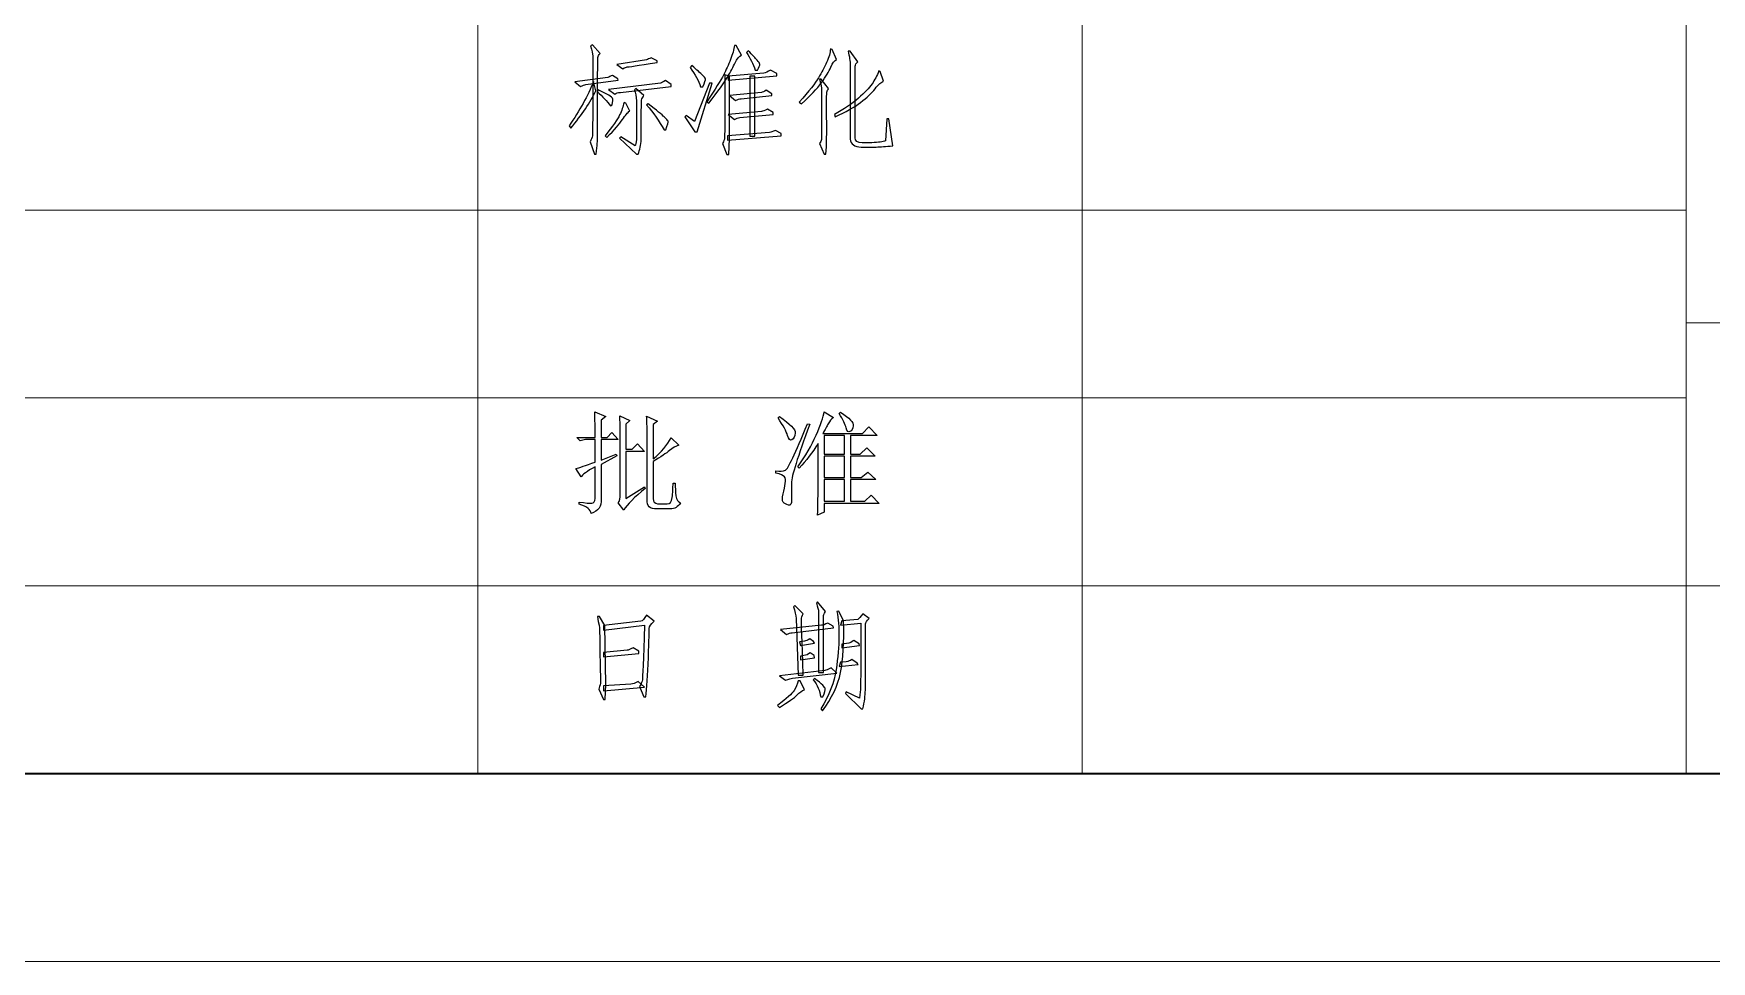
# Model space of a CAD drawing. Header units: millimetres. Extents: x 803 to 1266, y 444 to 714.
# Drawn here: x 1105.79 to 1145.94, y 444.44 to 466.63 of the extents above; entities that cross this region are included whole.
import ezdxf

# ---------------------------------------------------------------- set-up
doc = ezdxf.new("R2010")
doc.units = ezdxf.units.MM
doc.layers.add('layer 1', color=7, linetype='CONTINUOUS')

msp = doc.modelspace()

# ---------------------------------------------------------------- linework, layer by layer
at = {"layer": 'layer 1', "color": 1, "lineweight": 9}
for points in [[(1145.34, 489.371), (1145.34, 489.371), (1145.34, 448.935), (1145.34, 448.935)], [(1116.424, 466.907), (1116.424, 466.907), (1116.424, 448.935), (1116.424, 448.935)], [(1130.882, 466.907), (1130.882, 466.907), (1130.882, 448.935), (1130.882, 448.935)], [(1116.424, 466.003), (1116.424, 466.003), (1116.424, 466.003), (1116.424, 466.003)], [(1145.34, 462.414), (1145.34, 462.414), (1087.508, 462.414), (1087.508, 462.414)], [(1145.34, 462.414), (1145.34, 462.414), (1145.34, 462.414), (1145.34, 462.414)], [(1203.173, 459.718), (1203.173, 459.718), (1145.34, 459.718), (1145.34, 459.718)], [(1145.34, 457.921), (1145.34, 457.921), (1087.508, 457.921), (1087.508, 457.921)], [(1145.34, 457.921), (1145.34, 457.921), (1145.34, 457.921), (1145.34, 457.921)], [(1203.173, 453.428), (1203.173, 453.428), (1087.508, 453.428), (1087.508, 453.428)], [(1063.411, 444.443), (1063.411, 444.443), (1265.825, 444.443), (1265.825, 444.443)]]:
    msp.add_open_spline(points, degree=3, dxfattribs=at)
at = {"layer": 'layer 1', "color": 32, "lineweight": -3}
for points, knots in [([(1119.162, 464.192), (1119.169, 464.242), (1119.172, 464.561), (1119.172, 465.15), (1119.172, 465.15), (1119.172, 465.74), (1119.172, 466.058), (1119.172, 466.103), (1119.172, 466.103), (1119.172, 466.149), (1119.155, 466.228), (1119.12, 466.341), (1119.12, 466.341), (1119.12, 466.341), (1119.162, 466.361), (1119.162, 466.361), (1119.162, 466.361), (1119.162, 466.361), (1119.352, 466.161), (1119.352, 466.161), (1119.352, 466.161), (1119.316, 466.126), (1119.297, 466.093), (1119.294, 466.061), (1119.294, 466.061), (1119.29, 466.03), (1119.288, 465.707), (1119.288, 465.093), (1119.288, 465.093), (1119.288, 464.478), (1119.288, 464.155), (1119.288, 464.124), (1119.288, 464.124), (1119.288, 464.092), (1119.278, 463.968), (1119.257, 463.75), (1119.257, 463.75), (1119.257, 463.75), (1119.215, 463.75), (1119.215, 463.75), (1119.215, 463.75), (1119.215, 463.75), (1119.109, 464.045), (1119.109, 464.045), (1119.109, 464.045), (1119.137, 464.094), (1119.155, 464.143), (1119.162, 464.192)], [0, 0, 0, 0, 0.083333, 0.083333, 0.083333, 0.083333, 0.166667, 0.166667, 0.166667, 0.166667, 0.25, 0.25, 0.25, 0.25, 0.333333, 0.333333, 0.333333, 0.333333, 0.416667, 0.416667, 0.416667, 0.416667, 0.5, 0.5, 0.5, 0.5, 0.583333, 0.583333, 0.583333, 0.583333, 0.666667, 0.666667, 0.666667, 0.666667, 0.75, 0.75, 0.75, 0.75, 0.833333, 0.833333, 0.833333, 0.833333, 0.916667, 0.916667, 0.916667, 0.916667, 1, 1, 1, 1]), ([(1122.579, 465.935), (1122.533, 465.84), (1122.472, 465.726), (1122.395, 465.593), (1122.395, 465.593), (1122.317, 465.46), (1122.17, 465.252), (1121.952, 464.972), (1121.952, 464.972), (1121.952, 464.972), (1121.899, 465.003), (1121.899, 465.003), (1121.899, 465.003), (1122.103, 465.305), (1122.236, 465.517), (1122.3, 465.64), (1122.3, 465.64), (1122.363, 465.763), (1122.419, 465.888), (1122.468, 466.014), (1122.468, 466.014), (1122.517, 466.14), (1122.549, 466.253), (1122.563, 466.351), (1122.563, 466.351), (1122.563, 466.351), (1122.605, 466.351), (1122.605, 466.351), (1122.605, 466.351), (1122.605, 466.351), (1122.732, 466.119), (1122.732, 466.119), (1122.732, 466.119), (1122.675, 466.091), (1122.625, 466.03), (1122.579, 465.935)], [0, 0, 0, 0, 0.111111, 0.111111, 0.111111, 0.111111, 0.222222, 0.222222, 0.222222, 0.222222, 0.333333, 0.333333, 0.333333, 0.333333, 0.444444, 0.444444, 0.444444, 0.444444, 0.555556, 0.555556, 0.555556, 0.555556, 0.666667, 0.666667, 0.666667, 0.666667, 0.777778, 0.777778, 0.777778, 0.777778, 0.888889, 0.888889, 0.888889, 0.888889, 1, 1, 1, 1]), ([(1123.105, 465.998), (1123.144, 465.952), (1123.165, 465.919), (1123.169, 465.898), (1123.169, 465.898), (1123.172, 465.877), (1123.153, 465.832), (1123.111, 465.761), (1123.111, 465.761), (1123.111, 465.761), (1123.058, 465.761), (1123.058, 465.761), (1123.058, 465.761), (1123.009, 465.909), (1122.939, 466.049), (1122.847, 466.182), (1122.847, 466.182), (1122.847, 466.182), (1122.89, 466.225), (1122.89, 466.225), (1122.89, 466.225), (1122.995, 466.119), (1123.067, 466.044), (1123.105, 465.998)], [0, 0, 0, 0, 0.166667, 0.166667, 0.166667, 0.166667, 0.333333, 0.333333, 0.333333, 0.333333, 0.5, 0.5, 0.5, 0.5, 0.666667, 0.666667, 0.666667, 0.666667, 0.833333, 0.833333, 0.833333, 0.833333, 1, 1, 1, 1]), ([(1124.869, 465.83), (1124.827, 465.728), (1124.753, 465.605), (1124.648, 465.461), (1124.648, 465.461), (1124.543, 465.317), (1124.381, 465.147), (1124.164, 464.951), (1124.164, 464.951), (1124.164, 464.951), (1124.111, 464.993), (1124.111, 464.993), (1124.111, 464.993), (1124.35, 465.259), (1124.504, 465.454), (1124.574, 465.577), (1124.574, 465.577), (1124.645, 465.7), (1124.709, 465.823), (1124.769, 465.946), (1124.769, 465.946), (1124.829, 466.068), (1124.858, 466.175), (1124.858, 466.266), (1124.858, 466.266), (1124.858, 466.266), (1124.901, 466.256), (1124.901, 466.256), (1124.901, 466.256), (1124.901, 466.256), (1125.006, 466.014), (1125.006, 466.014), (1125.006, 466.014), (1124.957, 465.993), (1124.911, 465.931), (1124.869, 465.83)], [0, 0, 0, 0, 0.111111, 0.111111, 0.111111, 0.111111, 0.222222, 0.222222, 0.222222, 0.222222, 0.333333, 0.333333, 0.333333, 0.333333, 0.444444, 0.444444, 0.444444, 0.444444, 0.555556, 0.555556, 0.555556, 0.555556, 0.666667, 0.666667, 0.666667, 0.666667, 0.777778, 0.777778, 0.777778, 0.777778, 0.888889, 0.888889, 0.888889, 0.888889, 1, 1, 1, 1]), ([(1126.175, 464.066), (1126.175, 464.066), (1126.206, 464.592), (1126.206, 464.592), (1126.206, 464.592), (1126.206, 464.592), (1126.259, 464.592), (1126.259, 464.592), (1126.259, 464.592), (1126.259, 464.592), (1126.354, 463.95), (1126.354, 463.95), (1126.354, 463.95), (1126.186, 463.936), (1126.052, 463.926), (1125.954, 463.919), (1125.954, 463.919), (1125.954, 463.919), (1125.596, 463.919), (1125.596, 463.919), (1125.596, 463.919), (1125.434, 463.926), (1125.346, 463.989), (1125.332, 464.108), (1125.332, 464.108), (1125.332, 464.108), (1125.332, 465.877), (1125.332, 465.877), (1125.332, 465.877), (1125.332, 465.975), (1125.315, 466.088), (1125.28, 466.214), (1125.28, 466.214), (1125.28, 466.214), (1125.332, 466.214), (1125.332, 466.214), (1125.332, 466.214), (1125.332, 466.214), (1125.512, 465.961), (1125.512, 465.961), (1125.512, 465.961), (1125.476, 465.926), (1125.457, 465.891), (1125.454, 465.856), (1125.454, 465.856), (1125.45, 465.821), (1125.448, 465.249), (1125.448, 464.14), (1125.448, 464.14), (1125.448, 464.062), (1125.504, 464.024), (1125.617, 464.024), (1125.617, 464.024), (1125.617, 464.024), (1125.849, 464.024), (1125.849, 464.024), (1125.849, 464.024), (1126.01, 464.031), (1126.119, 464.045), (1126.175, 464.066)], [0, 0, 0, 0, 0.066667, 0.066667, 0.066667, 0.066667, 0.133333, 0.133333, 0.133333, 0.133333, 0.2, 0.2, 0.2, 0.2, 0.266667, 0.266667, 0.266667, 0.266667, 0.333333, 0.333333, 0.333333, 0.333333, 0.4, 0.4, 0.4, 0.4, 0.466667, 0.466667, 0.466667, 0.466667, 0.533333, 0.533333, 0.533333, 0.533333, 0.6, 0.6, 0.6, 0.6, 0.666667, 0.666667, 0.666667, 0.666667, 0.733333, 0.733333, 0.733333, 0.733333, 0.8, 0.8, 0.8, 0.8, 0.866667, 0.866667, 0.866667, 0.866667, 0.933333, 0.933333, 0.933333, 0.933333, 1, 1, 1, 1]), ([(1120.71, 465.983), (1120.71, 465.983), (1120.71, 465.94), (1120.71, 465.94), (1120.71, 465.94), (1120.247, 465.87), (1120.008, 465.835), (1119.994, 465.835), (1119.994, 465.835), (1119.98, 465.835), (1119.945, 465.821), (1119.888, 465.793), (1119.888, 465.793), (1119.888, 465.793), (1119.751, 465.898), (1119.751, 465.898), (1119.751, 465.898), (1119.751, 465.898), (1120.457, 466.004), (1120.457, 466.004), (1120.457, 466.004), (1120.485, 466.018), (1120.524, 466.035), (1120.573, 466.056), (1120.573, 466.056), (1120.573, 466.056), (1120.71, 465.983), (1120.71, 465.983)], [0, 0, 0, 0, 0.142857, 0.142857, 0.142857, 0.142857, 0.285714, 0.285714, 0.285714, 0.285714, 0.428571, 0.428571, 0.428571, 0.428571, 0.571429, 0.571429, 0.571429, 0.571429, 0.714286, 0.714286, 0.714286, 0.714286, 0.857143, 0.857143, 0.857143, 0.857143, 1, 1, 1, 1]), ([(1121.752, 465.361), (1121.71, 465.501), (1121.626, 465.656), (1121.5, 465.824), (1121.5, 465.824), (1121.5, 465.824), (1121.542, 465.867), (1121.542, 465.867), (1121.542, 465.867), (1121.668, 465.761), (1121.752, 465.687), (1121.794, 465.646), (1121.794, 465.646), (1121.837, 465.603), (1121.861, 465.572), (1121.868, 465.551), (1121.868, 465.551), (1121.875, 465.53), (1121.854, 465.466), (1121.805, 465.361), (1121.805, 465.361), (1121.805, 465.361), (1121.752, 465.361), (1121.752, 465.361)], [0, 0, 0, 0, 0.166667, 0.166667, 0.166667, 0.166667, 0.333333, 0.333333, 0.333333, 0.333333, 0.5, 0.5, 0.5, 0.5, 0.666667, 0.666667, 0.666667, 0.666667, 0.833333, 0.833333, 0.833333, 0.833333, 1, 1, 1, 1]), ([(1122.416, 465.614), (1122.416, 465.614), (1123.268, 465.687), (1123.268, 465.687), (1123.268, 465.687), (1123.303, 465.695), (1123.356, 465.719), (1123.427, 465.761), (1123.427, 465.761), (1123.427, 465.761), (1123.574, 465.677), (1123.574, 465.677), (1123.574, 465.677), (1123.574, 465.677), (1123.574, 465.624), (1123.574, 465.624), (1123.574, 465.624), (1123.574, 465.624), (1122.416, 465.519), (1122.416, 465.519), (1122.416, 465.519), (1122.416, 465.519), (1122.416, 465.614), (1122.416, 465.614)], [0, 0, 0, 0, 0.166667, 0.166667, 0.166667, 0.166667, 0.333333, 0.333333, 0.333333, 0.333333, 0.5, 0.5, 0.5, 0.5, 0.666667, 0.666667, 0.666667, 0.666667, 0.833333, 0.833333, 0.833333, 0.833333, 1, 1, 1, 1]), ([(1125.58, 464.987), (1125.429, 464.871), (1125.227, 464.757), (1124.974, 464.645), (1124.974, 464.645), (1124.974, 464.645), (1124.953, 464.698), (1124.953, 464.698), (1124.953, 464.698), (1125.185, 464.824), (1125.376, 464.954), (1125.527, 465.087), (1125.527, 465.087), (1125.678, 465.221), (1125.787, 465.335), (1125.854, 465.429), (1125.854, 465.429), (1125.921, 465.524), (1125.975, 465.628), (1126.017, 465.74), (1126.017, 465.74), (1126.017, 465.74), (1126.049, 465.73), (1126.049, 465.73), (1126.049, 465.73), (1126.049, 465.73), (1126.133, 465.498), (1126.133, 465.498), (1126.133, 465.498), (1126.076, 465.477), (1126.008, 465.416), (1125.927, 465.314), (1125.927, 465.314), (1125.847, 465.212), (1125.731, 465.103), (1125.58, 464.987)], [0, 0, 0, 0, 0.111111, 0.111111, 0.111111, 0.111111, 0.222222, 0.222222, 0.222222, 0.222222, 0.333333, 0.333333, 0.333333, 0.333333, 0.444444, 0.444444, 0.444444, 0.444444, 0.555556, 0.555556, 0.555556, 0.555556, 0.666667, 0.666667, 0.666667, 0.666667, 0.777778, 0.777778, 0.777778, 0.777778, 0.888889, 0.888889, 0.888889, 0.888889, 1, 1, 1, 1]), ([(1118.646, 464.371), (1118.646, 464.371), (1118.604, 464.424), (1118.604, 464.424), (1118.604, 464.424), (1118.856, 464.789), (1119.053, 465.143), (1119.193, 465.487), (1119.193, 465.487), (1119.193, 465.487), (1119.246, 465.266), (1119.246, 465.266), (1119.246, 465.266), (1119.113, 464.993), (1118.913, 464.694), (1118.646, 464.371)], [0, 0, 0, 0, 0.25, 0.25, 0.25, 0.25, 0.5, 0.5, 0.5, 0.5, 0.75, 0.75, 0.75, 0.75, 1, 1, 1, 1]), ([(1119.004, 465.414), (1118.976, 465.407), (1118.934, 465.393), (1118.878, 465.372), (1118.878, 465.372), (1118.878, 465.372), (1118.741, 465.477), (1118.741, 465.477), (1118.741, 465.477), (1118.741, 465.477), (1119.53, 465.582), (1119.53, 465.582), (1119.53, 465.582), (1119.559, 465.596), (1119.597, 465.614), (1119.646, 465.635), (1119.646, 465.635), (1119.646, 465.635), (1119.773, 465.551), (1119.773, 465.551), (1119.773, 465.551), (1119.773, 465.551), (1119.783, 465.519), (1119.783, 465.519), (1119.783, 465.519), (1119.783, 465.519), (1119.004, 465.414), (1119.004, 465.414)], [0, 0, 0, 0, 0.142857, 0.142857, 0.142857, 0.142857, 0.285714, 0.285714, 0.285714, 0.285714, 0.428571, 0.428571, 0.428571, 0.428571, 0.571429, 0.571429, 0.571429, 0.571429, 0.714286, 0.714286, 0.714286, 0.714286, 0.857143, 0.857143, 0.857143, 0.857143, 1, 1, 1, 1]), ([(1120.794, 465.445), (1120.822, 465.46), (1120.861, 465.48), (1120.91, 465.509), (1120.91, 465.509), (1120.91, 465.509), (1121.047, 465.414), (1121.047, 465.414), (1121.047, 465.414), (1121.047, 465.414), (1121.047, 465.372), (1121.047, 465.372), (1121.047, 465.372), (1121.047, 465.372), (1119.836, 465.224), (1119.836, 465.224), (1119.836, 465.224), (1119.773, 465.224), (1119.727, 465.21), (1119.699, 465.182), (1119.699, 465.182), (1119.699, 465.182), (1119.552, 465.298), (1119.552, 465.298), (1119.552, 465.298), (1119.552, 465.298), (1120.794, 465.445), (1120.794, 465.445)], [0, 0, 0, 0, 0.142857, 0.142857, 0.142857, 0.142857, 0.285714, 0.285714, 0.285714, 0.285714, 0.428571, 0.428571, 0.428571, 0.428571, 0.571429, 0.571429, 0.571429, 0.571429, 0.714286, 0.714286, 0.714286, 0.714286, 0.857143, 0.857143, 0.857143, 0.857143, 1, 1, 1, 1]), ([(1121.605, 464.529), (1121.605, 464.529), (1121.963, 465.445), (1121.963, 465.445), (1121.963, 465.445), (1121.963, 465.445), (1122.026, 465.445), (1122.026, 465.445), (1122.026, 465.445), (1122.026, 465.445), (1121.668, 464.287), (1121.668, 464.287), (1121.668, 464.287), (1121.668, 464.287), (1121.616, 464.287), (1121.616, 464.287), (1121.616, 464.287), (1121.616, 464.287), (1121.373, 464.645), (1121.373, 464.645), (1121.373, 464.645), (1121.373, 464.645), (1121.405, 464.676), (1121.405, 464.676), (1121.405, 464.676), (1121.405, 464.676), (1121.605, 464.529), (1121.605, 464.529)], [0, 0, 0, 0, 0.142857, 0.142857, 0.142857, 0.142857, 0.285714, 0.285714, 0.285714, 0.285714, 0.428571, 0.428571, 0.428571, 0.428571, 0.571429, 0.571429, 0.571429, 0.571429, 0.714286, 0.714286, 0.714286, 0.714286, 0.857143, 0.857143, 0.857143, 0.857143, 1, 1, 1, 1]), ([(1122.331, 465.646), (1122.331, 465.646), (1122.447, 465.614), (1122.447, 465.614), (1122.447, 465.614), (1122.447, 465.614), (1122.447, 464.118), (1122.447, 464.118), (1122.447, 464.118), (1122.447, 464.118), (1122.426, 463.739), (1122.426, 463.739), (1122.426, 463.739), (1122.426, 463.739), (1122.384, 463.739), (1122.384, 463.739), (1122.384, 463.739), (1122.384, 463.739), (1122.279, 464.003), (1122.279, 464.003), (1122.279, 464.003), (1122.307, 464.059), (1122.323, 464.101), (1122.326, 464.129), (1122.326, 464.129), (1122.329, 464.157), (1122.331, 464.663), (1122.331, 465.646)], [0, 0, 0, 0, 0.142857, 0.142857, 0.142857, 0.142857, 0.285714, 0.285714, 0.285714, 0.285714, 0.428571, 0.428571, 0.428571, 0.428571, 0.571429, 0.571429, 0.571429, 0.571429, 0.714286, 0.714286, 0.714286, 0.714286, 0.857143, 0.857143, 0.857143, 0.857143, 1, 1, 1, 1]), ([(1122.931, 464.182), (1122.931, 464.182), (1122.931, 465.614), (1122.931, 465.614), (1122.931, 465.614), (1122.931, 465.614), (1123.047, 465.614), (1123.047, 465.614), (1123.047, 465.614), (1123.047, 465.614), (1123.047, 464.182), (1123.047, 464.182), (1123.047, 464.182), (1123.047, 464.182), (1122.931, 464.182), (1122.931, 464.182)], [0, 0, 0, 0, 0.25, 0.25, 0.25, 0.25, 0.5, 0.5, 0.5, 0.5, 0.75, 0.75, 0.75, 0.75, 1, 1, 1, 1]), ([(1124.774, 465.235), (1124.767, 465.207), (1124.765, 465.007), (1124.769, 464.635), (1124.769, 464.635), (1124.773, 464.263), (1124.767, 463.968), (1124.753, 463.75), (1124.753, 463.75), (1124.753, 463.75), (1124.711, 463.75), (1124.711, 463.75), (1124.711, 463.75), (1124.711, 463.75), (1124.595, 464.003), (1124.595, 464.003), (1124.595, 464.003), (1124.623, 464.038), (1124.639, 464.07), (1124.643, 464.097), (1124.643, 464.097), (1124.646, 464.126), (1124.648, 464.32), (1124.648, 464.682), (1124.648, 464.682), (1124.648, 465.044), (1124.648, 465.245), (1124.648, 465.288), (1124.648, 465.288), (1124.648, 465.33), (1124.631, 465.414), (1124.595, 465.54), (1124.595, 465.54), (1124.595, 465.54), (1124.637, 465.54), (1124.637, 465.54), (1124.637, 465.54), (1124.637, 465.54), (1124.817, 465.319), (1124.817, 465.319), (1124.817, 465.319), (1124.796, 465.291), (1124.782, 465.263), (1124.774, 465.235)], [0, 0, 0, 0, 0.090909, 0.090909, 0.090909, 0.090909, 0.181818, 0.181818, 0.181818, 0.181818, 0.272727, 0.272727, 0.272727, 0.272727, 0.363636, 0.363636, 0.363636, 0.363636, 0.454545, 0.454545, 0.454545, 0.454545, 0.545455, 0.545455, 0.545455, 0.545455, 0.636364, 0.636364, 0.636364, 0.636364, 0.727273, 0.727273, 0.727273, 0.727273, 0.818182, 0.818182, 0.818182, 0.818182, 0.909091, 0.909091, 0.909091, 0.909091, 1, 1, 1, 1]), ([(1119.636, 464.929), (1119.636, 464.929), (1119.594, 464.908), (1119.594, 464.908), (1119.594, 464.908), (1119.516, 465.013), (1119.411, 465.126), (1119.278, 465.245), (1119.278, 465.245), (1119.278, 465.245), (1119.299, 465.288), (1119.299, 465.288), (1119.299, 465.288), (1119.523, 465.182), (1119.639, 465.115), (1119.646, 465.087), (1119.646, 465.087), (1119.653, 465.059), (1119.65, 465.007), (1119.636, 464.929)], [0, 0, 0, 0, 0.2, 0.2, 0.2, 0.2, 0.4, 0.4, 0.4, 0.4, 0.6, 0.6, 0.6, 0.6, 0.8, 0.8, 0.8, 0.8, 1, 1, 1, 1]), ([(1119.509, 464.15), (1119.509, 464.15), (1119.467, 464.192), (1119.467, 464.192), (1119.467, 464.192), (1119.65, 464.417), (1119.765, 464.582), (1119.815, 464.687), (1119.815, 464.687), (1119.864, 464.792), (1119.899, 464.891), (1119.92, 464.982), (1119.92, 464.982), (1119.92, 464.982), (1119.962, 464.972), (1119.962, 464.972), (1119.962, 464.972), (1119.962, 464.972), (1120.057, 464.782), (1120.057, 464.782), (1120.057, 464.782), (1120.008, 464.747), (1119.95, 464.678), (1119.883, 464.577), (1119.883, 464.577), (1119.817, 464.475), (1119.692, 464.333), (1119.509, 464.15)], [0, 0, 0, 0, 0.142857, 0.142857, 0.142857, 0.142857, 0.285714, 0.285714, 0.285714, 0.285714, 0.428571, 0.428571, 0.428571, 0.428571, 0.571429, 0.571429, 0.571429, 0.571429, 0.714286, 0.714286, 0.714286, 0.714286, 0.857143, 0.857143, 0.857143, 0.857143, 1, 1, 1, 1]), ([(1120.173, 465.288), (1120.173, 465.288), (1120.204, 465.319), (1120.204, 465.319), (1120.204, 465.319), (1120.204, 465.319), (1120.394, 465.15), (1120.394, 465.15), (1120.394, 465.15), (1120.366, 465.115), (1120.348, 465.08), (1120.341, 465.045), (1120.341, 465.045), (1120.334, 465.01), (1120.331, 464.698), (1120.331, 464.108), (1120.331, 464.108), (1120.324, 463.968), (1120.299, 463.848), (1120.257, 463.75), (1120.257, 463.75), (1120.257, 463.75), (1120.215, 463.75), (1120.215, 463.75), (1120.215, 463.75), (1120.215, 463.75), (1119.815, 464.129), (1119.815, 464.129), (1119.815, 464.129), (1119.815, 464.129), (1119.846, 464.161), (1119.846, 464.161), (1119.846, 464.161), (1119.846, 464.161), (1120.183, 463.95), (1120.183, 463.95), (1120.183, 463.95), (1120.197, 463.978), (1120.208, 464.027), (1120.215, 464.097), (1120.215, 464.097), (1120.215, 464.097), (1120.215, 465.024), (1120.215, 465.024), (1120.215, 465.024), (1120.208, 465.129), (1120.194, 465.217), (1120.173, 465.288)], [0, 0, 0, 0, 0.083333, 0.083333, 0.083333, 0.083333, 0.166667, 0.166667, 0.166667, 0.166667, 0.25, 0.25, 0.25, 0.25, 0.333333, 0.333333, 0.333333, 0.333333, 0.416667, 0.416667, 0.416667, 0.416667, 0.5, 0.5, 0.5, 0.5, 0.583333, 0.583333, 0.583333, 0.583333, 0.666667, 0.666667, 0.666667, 0.666667, 0.75, 0.75, 0.75, 0.75, 0.833333, 0.833333, 0.833333, 0.833333, 0.916667, 0.916667, 0.916667, 0.916667, 1, 1, 1, 1]), ([(1120.884, 464.64), (1120.936, 464.587), (1120.966, 464.554), (1120.973, 464.54), (1120.973, 464.54), (1120.98, 464.526), (1120.963, 464.455), (1120.92, 464.329), (1120.92, 464.329), (1120.92, 464.329), (1120.878, 464.329), (1120.878, 464.329), (1120.878, 464.329), (1120.766, 464.54), (1120.626, 464.74), (1120.457, 464.929), (1120.457, 464.929), (1120.457, 464.929), (1120.499, 464.951), (1120.499, 464.951), (1120.499, 464.951), (1120.703, 464.796), (1120.831, 464.693), (1120.884, 464.64)], [0, 0, 0, 0, 0.166667, 0.166667, 0.166667, 0.166667, 0.333333, 0.333333, 0.333333, 0.333333, 0.5, 0.5, 0.5, 0.5, 0.666667, 0.666667, 0.666667, 0.666667, 0.833333, 0.833333, 0.833333, 0.833333, 1, 1, 1, 1]), ([(1123.321, 465.277), (1123.321, 465.277), (1123.458, 465.193), (1123.458, 465.193), (1123.458, 465.193), (1123.458, 465.193), (1123.458, 465.15), (1123.458, 465.15), (1123.458, 465.15), (1123.458, 465.15), (1122.721, 465.077), (1122.721, 465.077), (1122.721, 465.077), (1122.686, 465.07), (1122.64, 465.056), (1122.584, 465.035), (1122.584, 465.035), (1122.584, 465.035), (1122.447, 465.15), (1122.447, 465.15), (1122.447, 465.15), (1122.447, 465.15), (1123.206, 465.224), (1123.206, 465.224), (1123.206, 465.224), (1123.233, 465.231), (1123.272, 465.249), (1123.321, 465.277)], [0, 0, 0, 0, 0.142857, 0.142857, 0.142857, 0.142857, 0.285714, 0.285714, 0.285714, 0.285714, 0.428571, 0.428571, 0.428571, 0.428571, 0.571429, 0.571429, 0.571429, 0.571429, 0.714286, 0.714286, 0.714286, 0.714286, 0.857143, 0.857143, 0.857143, 0.857143, 1, 1, 1, 1]), ([(1122.563, 464.582), (1122.563, 464.582), (1122.416, 464.698), (1122.416, 464.698), (1122.416, 464.698), (1122.416, 464.698), (1123.206, 464.771), (1123.206, 464.771), (1123.206, 464.771), (1123.241, 464.778), (1123.29, 464.796), (1123.353, 464.824), (1123.353, 464.824), (1123.353, 464.824), (1123.49, 464.75), (1123.49, 464.75), (1123.49, 464.75), (1123.49, 464.75), (1123.49, 464.698), (1123.49, 464.698), (1123.49, 464.698), (1123.49, 464.698), (1122.689, 464.624), (1122.689, 464.624), (1122.689, 464.624), (1122.648, 464.617), (1122.605, 464.603), (1122.563, 464.582)], [0, 0, 0, 0, 0.142857, 0.142857, 0.142857, 0.142857, 0.285714, 0.285714, 0.285714, 0.285714, 0.428571, 0.428571, 0.428571, 0.428571, 0.571429, 0.571429, 0.571429, 0.571429, 0.714286, 0.714286, 0.714286, 0.714286, 0.857143, 0.857143, 0.857143, 0.857143, 1, 1, 1, 1]), ([(1123.542, 464.319), (1123.542, 464.319), (1123.679, 464.245), (1123.679, 464.245), (1123.679, 464.245), (1123.679, 464.245), (1123.679, 464.192), (1123.679, 464.192), (1123.679, 464.192), (1123.679, 464.192), (1122.395, 464.087), (1122.395, 464.087), (1122.395, 464.087), (1122.395, 464.087), (1122.395, 464.192), (1122.395, 464.192), (1122.395, 464.192), (1122.395, 464.192), (1123.405, 464.266), (1123.405, 464.266), (1123.405, 464.266), (1123.434, 464.273), (1123.479, 464.291), (1123.542, 464.319)], [0, 0, 0, 0, 0.166667, 0.166667, 0.166667, 0.166667, 0.333333, 0.333333, 0.333333, 0.333333, 0.5, 0.5, 0.5, 0.5, 0.666667, 0.666667, 0.666667, 0.666667, 0.833333, 0.833333, 0.833333, 0.833333, 1, 1, 1, 1]), ([(1118.766, 456.229), (1118.766, 456.229), (1118.892, 456.029), (1118.892, 456.029), (1118.892, 456.029), (1118.921, 456.085), (1119.033, 456.166), (1119.229, 456.271), (1119.229, 456.271), (1119.229, 456.271), (1119.229, 455.513), (1119.229, 455.513), (1119.229, 455.513), (1119.229, 455.443), (1119.203, 455.406), (1119.15, 455.402), (1119.15, 455.402), (1119.098, 455.399), (1118.998, 455.408), (1118.85, 455.429), (1118.85, 455.429), (1118.85, 455.429), (1118.85, 455.376), (1118.85, 455.376), (1118.85, 455.376), (1119.033, 455.32), (1119.128, 455.247), (1119.134, 455.155), (1119.134, 455.155), (1119.303, 455.211), (1119.384, 455.327), (1119.377, 455.503), (1119.377, 455.503), (1119.377, 455.503), (1119.377, 456.324), (1119.377, 456.324), (1119.377, 456.324), (1119.377, 456.324), (1119.746, 456.535), (1119.746, 456.535), (1119.746, 456.535), (1119.746, 456.535), (1119.735, 456.576), (1119.735, 456.576), (1119.735, 456.576), (1119.735, 456.576), (1119.377, 456.429), (1119.377, 456.429), (1119.377, 456.429), (1119.377, 456.429), (1119.377, 456.924), (1119.377, 456.924), (1119.377, 456.924), (1119.377, 456.924), (1119.777, 456.924), (1119.777, 456.924), (1119.777, 456.924), (1119.777, 456.924), (1119.63, 457.093), (1119.63, 457.093), (1119.63, 457.093), (1119.63, 457.093), (1119.514, 456.977), (1119.514, 456.977), (1119.514, 456.977), (1119.514, 456.977), (1119.377, 456.977), (1119.377, 456.977), (1119.377, 456.977), (1119.377, 456.977), (1119.377, 457.387), (1119.377, 457.387), (1119.377, 457.387), (1119.377, 457.387), (1119.482, 457.472), (1119.482, 457.472), (1119.482, 457.472), (1119.482, 457.472), (1119.219, 457.587), (1119.219, 457.587), (1119.219, 457.587), (1119.226, 457.412), (1119.229, 457.209), (1119.229, 456.977), (1119.229, 456.977), (1119.229, 456.977), (1118.787, 456.977), (1118.787, 456.977), (1118.787, 456.977), (1118.787, 456.977), (1118.871, 456.893), (1118.871, 456.893), (1118.871, 456.893), (1118.871, 456.893), (1118.998, 456.924), (1118.998, 456.924), (1118.998, 456.924), (1118.998, 456.924), (1119.229, 456.924), (1119.229, 456.924), (1119.229, 456.924), (1119.229, 456.924), (1119.229, 456.387), (1119.229, 456.387), (1119.229, 456.387), (1118.998, 456.303), (1118.843, 456.25), (1118.766, 456.229)], [0, 0, 0, 0, 0.037037, 0.037037, 0.037037, 0.037037, 0.074074, 0.074074, 0.074074, 0.074074, 0.111111, 0.111111, 0.111111, 0.111111, 0.148148, 0.148148, 0.148148, 0.148148, 0.185185, 0.185185, 0.185185, 0.185185, 0.222222, 0.222222, 0.222222, 0.222222, 0.259259, 0.259259, 0.259259, 0.259259, 0.296296, 0.296296, 0.296296, 0.296296, 0.333333, 0.333333, 0.333333, 0.333333, 0.37037, 0.37037, 0.37037, 0.37037, 0.407407, 0.407407, 0.407407, 0.407407, 0.444444, 0.444444, 0.444444, 0.444444, 0.481481, 0.481481, 0.481481, 0.481481, 0.518519, 0.518519, 0.518519, 0.518519, 0.555556, 0.555556, 0.555556, 0.555556, 0.592593, 0.592593, 0.592593, 0.592593, 0.62963, 0.62963, 0.62963, 0.62963, 0.666667, 0.666667, 0.666667, 0.666667, 0.703704, 0.703704, 0.703704, 0.703704, 0.740741, 0.740741, 0.740741, 0.740741, 0.777778, 0.777778, 0.777778, 0.777778, 0.814815, 0.814815, 0.814815, 0.814815, 0.851852, 0.851852, 0.851852, 0.851852, 0.888889, 0.888889, 0.888889, 0.888889, 0.925926, 0.925926, 0.925926, 0.925926, 0.962963, 0.962963, 0.962963, 0.962963, 1, 1, 1, 1]), ([(1119.777, 455.408), (1119.777, 455.408), (1119.914, 455.239), (1119.914, 455.239), (1119.914, 455.239), (1119.998, 455.373), (1120.17, 455.545), (1120.43, 455.755), (1120.43, 455.755), (1120.43, 455.755), (1120.409, 455.797), (1120.409, 455.797), (1120.409, 455.797), (1120.409, 455.797), (1119.967, 455.513), (1119.967, 455.513), (1119.967, 455.513), (1119.967, 455.513), (1119.967, 456.64), (1119.967, 456.64), (1119.967, 456.64), (1119.967, 456.64), (1120.409, 456.64), (1120.409, 456.64), (1120.409, 456.64), (1120.409, 456.64), (1120.24, 456.819), (1120.24, 456.819), (1120.24, 456.819), (1120.24, 456.819), (1120.114, 456.692), (1120.114, 456.692), (1120.114, 456.692), (1120.114, 456.692), (1119.967, 456.692), (1119.967, 456.692), (1119.967, 456.692), (1119.967, 456.692), (1119.967, 457.293), (1119.967, 457.293), (1119.967, 457.293), (1119.967, 457.293), (1120.061, 457.377), (1120.061, 457.377), (1120.061, 457.377), (1120.061, 457.377), (1119.819, 457.493), (1119.819, 457.493), (1119.819, 457.493), (1119.826, 457.359), (1119.83, 457.215), (1119.83, 457.061), (1119.83, 457.061), (1119.83, 457.061), (1119.83, 455.629), (1119.83, 455.629), (1119.83, 455.629), (1119.837, 455.524), (1119.819, 455.45), (1119.777, 455.408)], [0, 0, 0, 0, 0.066667, 0.066667, 0.066667, 0.066667, 0.133333, 0.133333, 0.133333, 0.133333, 0.2, 0.2, 0.2, 0.2, 0.266667, 0.266667, 0.266667, 0.266667, 0.333333, 0.333333, 0.333333, 0.333333, 0.4, 0.4, 0.4, 0.4, 0.466667, 0.466667, 0.466667, 0.466667, 0.533333, 0.533333, 0.533333, 0.533333, 0.6, 0.6, 0.6, 0.6, 0.666667, 0.666667, 0.666667, 0.666667, 0.733333, 0.733333, 0.733333, 0.733333, 0.8, 0.8, 0.8, 0.8, 0.866667, 0.866667, 0.866667, 0.866667, 0.933333, 0.933333, 0.933333, 0.933333, 1, 1, 1, 1]), ([(1120.472, 455.492), (1120.465, 455.331), (1120.542, 455.257), (1120.703, 455.271), (1120.703, 455.271), (1120.703, 455.271), (1121.03, 455.271), (1121.03, 455.271), (1121.03, 455.271), (1121.128, 455.264), (1121.209, 455.309), (1121.272, 455.408), (1121.272, 455.408), (1121.209, 455.429), (1121.172, 455.487), (1121.162, 455.582), (1121.162, 455.582), (1121.151, 455.676), (1121.146, 455.776), (1121.146, 455.882), (1121.146, 455.882), (1121.146, 455.882), (1121.093, 455.882), (1121.093, 455.882), (1121.093, 455.882), (1121.093, 455.762), (1121.086, 455.648), (1121.072, 455.539), (1121.072, 455.539), (1121.058, 455.431), (1121.02, 455.379), (1120.956, 455.387), (1120.956, 455.387), (1120.956, 455.387), (1120.724, 455.387), (1120.724, 455.387), (1120.724, 455.387), (1120.654, 455.394), (1120.619, 455.436), (1120.619, 455.513), (1120.619, 455.513), (1120.619, 455.513), (1120.619, 456.398), (1120.619, 456.398), (1120.619, 456.398), (1120.802, 456.51), (1120.932, 456.597), (1121.009, 456.661), (1121.009, 456.661), (1121.086, 456.724), (1121.16, 456.766), (1121.23, 456.787), (1121.23, 456.787), (1121.23, 456.787), (1121.051, 456.966), (1121.051, 456.966), (1121.051, 456.966), (1120.953, 456.791), (1120.809, 456.622), (1120.619, 456.461), (1120.619, 456.461), (1120.619, 456.461), (1120.619, 457.282), (1120.619, 457.282), (1120.619, 457.282), (1120.619, 457.282), (1120.724, 457.366), (1120.724, 457.366), (1120.724, 457.366), (1120.724, 457.366), (1120.461, 457.482), (1120.461, 457.482), (1120.461, 457.482), (1120.468, 457.356), (1120.472, 457.23), (1120.472, 457.103), (1120.472, 457.103), (1120.472, 457.103), (1120.472, 455.492), (1120.472, 455.492)], [0, 0, 0, 0, 0.05, 0.05, 0.05, 0.05, 0.1, 0.1, 0.1, 0.1, 0.15, 0.15, 0.15, 0.15, 0.2, 0.2, 0.2, 0.2, 0.25, 0.25, 0.25, 0.25, 0.3, 0.3, 0.3, 0.3, 0.35, 0.35, 0.35, 0.35, 0.4, 0.4, 0.4, 0.4, 0.45, 0.45, 0.45, 0.45, 0.5, 0.5, 0.5, 0.5, 0.55, 0.55, 0.55, 0.55, 0.6, 0.6, 0.6, 0.6, 0.65, 0.65, 0.65, 0.65, 0.7, 0.7, 0.7, 0.7, 0.75, 0.75, 0.75, 0.75, 0.8, 0.8, 0.8, 0.8, 0.85, 0.85, 0.85, 0.85, 0.9, 0.9, 0.9, 0.9, 0.95, 0.95, 0.95, 0.95, 1, 1, 1, 1]), ([(1123.637, 457.472), (1123.637, 457.472), (1123.606, 457.44), (1123.606, 457.44), (1123.606, 457.44), (1123.732, 457.257), (1123.807, 457.119), (1123.832, 457.024), (1123.832, 457.024), (1123.856, 456.93), (1123.891, 456.894), (1123.937, 456.919), (1123.937, 456.919), (1123.982, 456.943), (1124.009, 456.998), (1124.016, 457.082), (1124.016, 457.082), (1124.023, 457.166), (1123.897, 457.296), (1123.637, 457.472)], [0, 0, 0, 0, 0.2, 0.2, 0.2, 0.2, 0.4, 0.4, 0.4, 0.4, 0.6, 0.6, 0.6, 0.6, 0.8, 0.8, 0.8, 0.8, 1, 1, 1, 1]), ([(1124.553, 455.113), (1124.553, 455.113), (1124.711, 455.187), (1124.711, 455.187), (1124.711, 455.187), (1124.711, 455.187), (1124.711, 455.397), (1124.711, 455.397), (1124.711, 455.397), (1124.711, 455.397), (1126.027, 455.397), (1126.027, 455.397), (1126.027, 455.397), (1126.027, 455.397), (1125.838, 455.597), (1125.838, 455.597), (1125.838, 455.597), (1125.838, 455.597), (1125.68, 455.45), (1125.68, 455.45), (1125.68, 455.45), (1125.68, 455.45), (1125.343, 455.45), (1125.343, 455.45), (1125.343, 455.45), (1125.343, 455.45), (1125.343, 455.966), (1125.343, 455.966), (1125.343, 455.966), (1125.343, 455.966), (1125.943, 455.966), (1125.943, 455.966), (1125.943, 455.966), (1125.943, 455.966), (1125.754, 456.145), (1125.754, 456.145), (1125.754, 456.145), (1125.754, 456.145), (1125.595, 456.018), (1125.595, 456.018), (1125.595, 456.018), (1125.595, 456.018), (1125.343, 456.018), (1125.343, 456.018), (1125.343, 456.018), (1125.343, 456.018), (1125.343, 456.524), (1125.343, 456.524), (1125.343, 456.524), (1125.343, 456.524), (1125.932, 456.524), (1125.932, 456.524), (1125.932, 456.524), (1125.932, 456.524), (1125.732, 456.724), (1125.732, 456.724), (1125.732, 456.724), (1125.732, 456.724), (1125.574, 456.576), (1125.574, 456.576), (1125.574, 456.576), (1125.574, 456.576), (1125.343, 456.576), (1125.343, 456.576), (1125.343, 456.576), (1125.343, 456.576), (1125.343, 457.019), (1125.343, 457.019), (1125.343, 457.019), (1125.343, 457.019), (1125.975, 457.019), (1125.975, 457.019), (1125.975, 457.019), (1125.975, 457.019), (1125.775, 457.23), (1125.775, 457.23), (1125.775, 457.23), (1125.775, 457.23), (1125.627, 457.071), (1125.627, 457.071), (1125.627, 457.071), (1125.627, 457.071), (1124.679, 457.071), (1124.679, 457.071), (1124.679, 457.071), (1124.729, 457.163), (1124.771, 457.24), (1124.806, 457.303), (1124.806, 457.303), (1124.841, 457.366), (1124.883, 457.416), (1124.932, 457.451), (1124.932, 457.451), (1124.932, 457.451), (1124.711, 457.587), (1124.711, 457.587), (1124.711, 457.587), (1124.69, 457.461), (1124.625, 457.275), (1124.516, 457.029), (1124.516, 457.029), (1124.408, 456.783), (1124.262, 456.531), (1124.079, 456.271), (1124.079, 456.271), (1124.079, 456.271), (1124.111, 456.239), (1124.111, 456.239), (1124.111, 456.239), (1124.279, 456.422), (1124.43, 456.619), (1124.563, 456.829), (1124.563, 456.829), (1124.563, 456.829), (1124.563, 455.64), (1124.563, 455.64), (1124.563, 455.64), (1124.563, 455.569), (1124.56, 455.394), (1124.553, 455.113)], [0, 0, 0, 0, 0.033333, 0.033333, 0.033333, 0.033333, 0.066667, 0.066667, 0.066667, 0.066667, 0.1, 0.1, 0.1, 0.1, 0.133333, 0.133333, 0.133333, 0.133333, 0.166667, 0.166667, 0.166667, 0.166667, 0.2, 0.2, 0.2, 0.2, 0.233333, 0.233333, 0.233333, 0.233333, 0.266667, 0.266667, 0.266667, 0.266667, 0.3, 0.3, 0.3, 0.3, 0.333333, 0.333333, 0.333333, 0.333333, 0.366667, 0.366667, 0.366667, 0.366667, 0.4, 0.4, 0.4, 0.4, 0.433333, 0.433333, 0.433333, 0.433333, 0.466667, 0.466667, 0.466667, 0.466667, 0.5, 0.5, 0.5, 0.5, 0.533333, 0.533333, 0.533333, 0.533333, 0.566667, 0.566667, 0.566667, 0.566667, 0.6, 0.6, 0.6, 0.6, 0.633333, 0.633333, 0.633333, 0.633333, 0.666667, 0.666667, 0.666667, 0.666667, 0.7, 0.7, 0.7, 0.7, 0.733333, 0.733333, 0.733333, 0.733333, 0.766667, 0.766667, 0.766667, 0.766667, 0.8, 0.8, 0.8, 0.8, 0.833333, 0.833333, 0.833333, 0.833333, 0.866667, 0.866667, 0.866667, 0.866667, 0.9, 0.9, 0.9, 0.9, 0.933333, 0.933333, 0.933333, 0.933333, 0.966667, 0.966667, 0.966667, 0.966667, 1, 1, 1, 1]), ([(1125.069, 457.545), (1125.161, 457.398), (1125.217, 457.284), (1125.237, 457.203), (1125.237, 457.203), (1125.258, 457.122), (1125.289, 457.093), (1125.327, 457.114), (1125.327, 457.114), (1125.366, 457.135), (1125.392, 457.182), (1125.406, 457.256), (1125.406, 457.256), (1125.42, 457.329), (1125.318, 457.437), (1125.101, 457.577), (1125.101, 457.577), (1125.101, 457.577), (1125.069, 457.545), (1125.069, 457.545)], [0, 0, 0, 0, 0.2, 0.2, 0.2, 0.2, 0.4, 0.4, 0.4, 0.4, 0.6, 0.6, 0.6, 0.6, 0.8, 0.8, 0.8, 0.8, 1, 1, 1, 1]), ([(1123.553, 456.177), (1123.553, 456.177), (1123.553, 456.124), (1123.553, 456.124), (1123.553, 456.124), (1123.665, 456.096), (1123.734, 456.066), (1123.758, 456.034), (1123.758, 456.034), (1123.783, 456.003), (1123.79, 455.95), (1123.779, 455.876), (1123.779, 455.876), (1123.769, 455.803), (1123.751, 455.718), (1123.726, 455.623), (1123.726, 455.623), (1123.702, 455.529), (1123.703, 455.464), (1123.732, 455.429), (1123.732, 455.429), (1123.76, 455.394), (1123.8, 455.369), (1123.853, 455.355), (1123.853, 455.355), (1123.906, 455.341), (1123.93, 455.385), (1123.926, 455.487), (1123.926, 455.487), (1123.923, 455.588), (1123.923, 455.72), (1123.926, 455.882), (1123.926, 455.882), (1123.93, 456.043), (1124.075, 456.513), (1124.363, 457.293), (1124.363, 457.293), (1124.363, 457.293), (1124.311, 457.303), (1124.311, 457.303), (1124.311, 457.303), (1124.016, 456.587), (1123.841, 456.217), (1123.784, 456.192), (1123.784, 456.192), (1123.728, 456.168), (1123.651, 456.163), (1123.553, 456.177)], [0, 0, 0, 0, 0.083333, 0.083333, 0.083333, 0.083333, 0.166667, 0.166667, 0.166667, 0.166667, 0.25, 0.25, 0.25, 0.25, 0.333333, 0.333333, 0.333333, 0.333333, 0.416667, 0.416667, 0.416667, 0.416667, 0.5, 0.5, 0.5, 0.5, 0.583333, 0.583333, 0.583333, 0.583333, 0.666667, 0.666667, 0.666667, 0.666667, 0.75, 0.75, 0.75, 0.75, 0.833333, 0.833333, 0.833333, 0.833333, 0.916667, 0.916667, 0.916667, 0.916667, 1, 1, 1, 1]), ([(1125.196, 457.019), (1125.196, 457.019), (1125.196, 456.576), (1125.196, 456.576), (1125.196, 456.576), (1125.196, 456.576), (1124.711, 456.576), (1124.711, 456.576), (1124.711, 456.576), (1124.711, 456.576), (1124.711, 457.019), (1124.711, 457.019), (1124.711, 457.019), (1124.711, 457.019), (1125.196, 457.019), (1125.196, 457.019)], [0, 0, 0, 0, 0.25, 0.25, 0.25, 0.25, 0.5, 0.5, 0.5, 0.5, 0.75, 0.75, 0.75, 0.75, 1, 1, 1, 1]), ([(1124.711, 456.524), (1124.711, 456.524), (1125.196, 456.524), (1125.196, 456.524), (1125.196, 456.524), (1125.196, 456.524), (1125.196, 456.018), (1125.196, 456.018), (1125.196, 456.018), (1125.196, 456.018), (1124.711, 456.018), (1124.711, 456.018), (1124.711, 456.018), (1124.711, 456.018), (1124.711, 456.524), (1124.711, 456.524)], [0, 0, 0, 0, 0.25, 0.25, 0.25, 0.25, 0.5, 0.5, 0.5, 0.5, 0.75, 0.75, 0.75, 0.75, 1, 1, 1, 1]), ([(1124.711, 455.966), (1124.711, 455.966), (1125.196, 455.966), (1125.196, 455.966), (1125.196, 455.966), (1125.196, 455.966), (1125.196, 455.45), (1125.196, 455.45), (1125.196, 455.45), (1125.196, 455.45), (1124.711, 455.45), (1124.711, 455.45), (1124.711, 455.45), (1124.711, 455.45), (1124.711, 455.966), (1124.711, 455.966)], [0, 0, 0, 0, 0.25, 0.25, 0.25, 0.25, 0.5, 0.5, 0.5, 0.5, 0.75, 0.75, 0.75, 0.75, 1, 1, 1, 1]), ([(1124.206, 452.757), (1124.177, 452.708), (1124.164, 452.662), (1124.164, 452.62), (1124.164, 452.62), (1124.164, 452.578), (1124.177, 452.136), (1124.206, 451.293), (1124.206, 451.293), (1124.206, 451.293), (1124.09, 451.293), (1124.09, 451.293), (1124.09, 451.293), (1124.09, 451.293), (1124.037, 452.641), (1124.037, 452.641), (1124.037, 452.641), (1124.03, 452.725), (1124.009, 452.82), (1123.974, 452.926), (1123.974, 452.926), (1123.974, 452.926), (1124.005, 452.957), (1124.005, 452.957), (1124.005, 452.957), (1124.005, 452.957), (1124.206, 452.757), (1124.206, 452.757)], [0, 0, 0, 0, 0.142857, 0.142857, 0.142857, 0.142857, 0.285714, 0.285714, 0.285714, 0.285714, 0.428571, 0.428571, 0.428571, 0.428571, 0.571429, 0.571429, 0.571429, 0.571429, 0.714286, 0.714286, 0.714286, 0.714286, 0.857143, 0.857143, 0.857143, 0.857143, 1, 1, 1, 1]), ([(1124.574, 451.356), (1124.574, 451.356), (1124.574, 452.81), (1124.574, 452.81), (1124.574, 452.81), (1124.574, 452.852), (1124.557, 452.919), (1124.522, 453.01), (1124.522, 453.01), (1124.522, 453.01), (1124.553, 453.041), (1124.553, 453.041), (1124.553, 453.041), (1124.553, 453.041), (1124.743, 452.81), (1124.743, 452.81), (1124.743, 452.81), (1124.708, 452.76), (1124.69, 452.72), (1124.69, 452.688), (1124.69, 452.688), (1124.69, 452.657), (1124.69, 452.213), (1124.69, 451.356), (1124.69, 451.356), (1124.69, 451.356), (1124.574, 451.356), (1124.574, 451.356)], [0, 0, 0, 0, 0.142857, 0.142857, 0.142857, 0.142857, 0.285714, 0.285714, 0.285714, 0.285714, 0.428571, 0.428571, 0.428571, 0.428571, 0.571429, 0.571429, 0.571429, 0.571429, 0.714286, 0.714286, 0.714286, 0.714286, 0.857143, 0.857143, 0.857143, 0.857143, 1, 1, 1, 1]), ([(1119.461, 452.473), (1119.461, 452.473), (1119.482, 451.062), (1119.482, 451.062), (1119.482, 451.062), (1119.482, 451.062), (1119.471, 450.704), (1119.471, 450.704), (1119.471, 450.704), (1119.471, 450.704), (1119.43, 450.704), (1119.43, 450.704), (1119.43, 450.704), (1119.43, 450.704), (1119.314, 450.957), (1119.314, 450.957), (1119.314, 450.957), (1119.349, 451.041), (1119.365, 451.095), (1119.361, 451.12), (1119.361, 451.12), (1119.357, 451.144), (1119.352, 451.358), (1119.345, 451.762), (1119.345, 451.762), (1119.338, 452.166), (1119.335, 452.376), (1119.335, 452.394), (1119.335, 452.394), (1119.335, 452.411), (1119.317, 452.511), (1119.282, 452.694), (1119.282, 452.694), (1119.282, 452.694), (1119.335, 452.694), (1119.335, 452.694), (1119.335, 452.694), (1119.335, 452.694), (1119.461, 452.473), (1119.461, 452.473)], [0, 0, 0, 0, 0.1, 0.1, 0.1, 0.1, 0.2, 0.2, 0.2, 0.2, 0.3, 0.3, 0.3, 0.3, 0.4, 0.4, 0.4, 0.4, 0.5, 0.5, 0.5, 0.5, 0.6, 0.6, 0.6, 0.6, 0.7, 0.7, 0.7, 0.7, 0.8, 0.8, 0.8, 0.8, 0.9, 0.9, 0.9, 0.9, 1, 1, 1, 1]), ([(1120.325, 452.578), (1120.36, 452.585), (1120.405, 452.634), (1120.461, 452.725), (1120.461, 452.725), (1120.461, 452.725), (1120.64, 452.578), (1120.64, 452.578), (1120.64, 452.578), (1120.563, 452.508), (1120.525, 452.452), (1120.525, 452.409), (1120.525, 452.409), (1120.525, 452.367), (1120.517, 452.134), (1120.503, 451.71), (1120.503, 451.71), (1120.49, 451.284), (1120.468, 450.97), (1120.441, 450.767), (1120.441, 450.767), (1120.441, 450.767), (1120.398, 450.767), (1120.398, 450.767), (1120.398, 450.767), (1120.398, 450.767), (1120.293, 451.019), (1120.293, 451.019), (1120.293, 451.019), (1120.335, 451.09), (1120.358, 451.143), (1120.361, 451.178), (1120.361, 451.178), (1120.365, 451.213), (1120.381, 451.648), (1120.409, 452.483), (1120.409, 452.483), (1120.409, 452.483), (1119.43, 452.367), (1119.43, 452.367), (1119.43, 452.367), (1119.43, 452.367), (1119.43, 452.473), (1119.43, 452.473), (1119.43, 452.473), (1119.43, 452.473), (1120.325, 452.578), (1120.325, 452.578)], [0, 0, 0, 0, 0.083333, 0.083333, 0.083333, 0.083333, 0.166667, 0.166667, 0.166667, 0.166667, 0.25, 0.25, 0.25, 0.25, 0.333333, 0.333333, 0.333333, 0.333333, 0.416667, 0.416667, 0.416667, 0.416667, 0.5, 0.5, 0.5, 0.5, 0.583333, 0.583333, 0.583333, 0.583333, 0.666667, 0.666667, 0.666667, 0.666667, 0.75, 0.75, 0.75, 0.75, 0.833333, 0.833333, 0.833333, 0.833333, 0.916667, 0.916667, 0.916667, 0.916667, 1, 1, 1, 1]), ([(1123.943, 452.304), (1123.907, 452.304), (1123.862, 452.29), (1123.805, 452.262), (1123.805, 452.262), (1123.805, 452.262), (1123.668, 452.378), (1123.668, 452.378), (1123.668, 452.378), (1123.668, 452.378), (1124.648, 452.483), (1124.648, 452.483), (1124.648, 452.483), (1124.683, 452.483), (1124.732, 452.501), (1124.795, 452.536), (1124.795, 452.536), (1124.795, 452.536), (1124.921, 452.462), (1124.921, 452.462), (1124.921, 452.462), (1124.921, 452.462), (1124.932, 452.42), (1124.932, 452.42), (1124.932, 452.42), (1124.932, 452.42), (1123.943, 452.304), (1123.943, 452.304)], [0, 0, 0, 0, 0.142857, 0.142857, 0.142857, 0.142857, 0.285714, 0.285714, 0.285714, 0.285714, 0.428571, 0.428571, 0.428571, 0.428571, 0.571429, 0.571429, 0.571429, 0.571429, 0.714286, 0.714286, 0.714286, 0.714286, 0.857143, 0.857143, 0.857143, 0.857143, 1, 1, 1, 1]), ([(1124.995, 451.42), (1125.037, 451.714), (1125.06, 451.978), (1125.064, 452.21), (1125.064, 452.21), (1125.067, 452.441), (1125.051, 452.641), (1125.016, 452.81), (1125.016, 452.81), (1125.016, 452.81), (1125.059, 452.82), (1125.059, 452.82), (1125.059, 452.82), (1125.059, 452.82), (1125.174, 452.589), (1125.174, 452.589), (1125.174, 452.589), (1125.188, 452.076), (1125.164, 451.664), (1125.101, 451.351), (1125.101, 451.351), (1125.037, 451.039), (1124.894, 450.735), (1124.669, 450.44), (1124.669, 450.44), (1124.669, 450.44), (1124.627, 450.483), (1124.627, 450.483), (1124.627, 450.483), (1124.83, 450.812), (1124.953, 451.125), (1124.995, 451.42)], [0, 0, 0, 0, 0.125, 0.125, 0.125, 0.125, 0.25, 0.25, 0.25, 0.25, 0.375, 0.375, 0.375, 0.375, 0.5, 0.5, 0.5, 0.5, 0.625, 0.625, 0.625, 0.625, 0.75, 0.75, 0.75, 0.75, 0.875, 0.875, 0.875, 0.875, 1, 1, 1, 1]), ([(1125.217, 450.851), (1125.217, 450.851), (1125.237, 450.893), (1125.237, 450.893), (1125.237, 450.893), (1125.237, 450.893), (1125.554, 450.735), (1125.554, 450.735), (1125.554, 450.735), (1125.568, 450.848), (1125.576, 450.935), (1125.58, 450.999), (1125.58, 450.999), (1125.583, 451.062), (1125.585, 451.574), (1125.585, 452.536), (1125.585, 452.536), (1125.585, 452.536), (1125.101, 452.483), (1125.101, 452.483), (1125.101, 452.483), (1125.101, 452.483), (1125.132, 452.589), (1125.132, 452.589), (1125.132, 452.589), (1125.132, 452.589), (1125.511, 452.62), (1125.511, 452.62), (1125.511, 452.62), (1125.539, 452.634), (1125.581, 452.68), (1125.638, 452.757), (1125.638, 452.757), (1125.638, 452.757), (1125.785, 452.641), (1125.785, 452.641), (1125.785, 452.641), (1125.729, 452.585), (1125.701, 452.545), (1125.701, 452.52), (1125.701, 452.52), (1125.701, 452.496), (1125.701, 452.257), (1125.701, 451.804), (1125.701, 451.804), (1125.701, 451.351), (1125.699, 451.06), (1125.696, 450.93), (1125.696, 450.93), (1125.692, 450.8), (1125.673, 450.651), (1125.638, 450.483), (1125.638, 450.483), (1125.638, 450.483), (1125.595, 450.483), (1125.595, 450.483), (1125.595, 450.483), (1125.595, 450.483), (1125.217, 450.851), (1125.217, 450.851)], [0, 0, 0, 0, 0.066667, 0.066667, 0.066667, 0.066667, 0.133333, 0.133333, 0.133333, 0.133333, 0.2, 0.2, 0.2, 0.2, 0.266667, 0.266667, 0.266667, 0.266667, 0.333333, 0.333333, 0.333333, 0.333333, 0.4, 0.4, 0.4, 0.4, 0.466667, 0.466667, 0.466667, 0.466667, 0.533333, 0.533333, 0.533333, 0.533333, 0.6, 0.6, 0.6, 0.6, 0.666667, 0.666667, 0.666667, 0.666667, 0.733333, 0.733333, 0.733333, 0.733333, 0.8, 0.8, 0.8, 0.8, 0.866667, 0.866667, 0.866667, 0.866667, 0.933333, 0.933333, 0.933333, 0.933333, 1, 1, 1, 1]), ([(1124.363, 452.157), (1124.363, 452.157), (1124.458, 452.094), (1124.458, 452.094), (1124.458, 452.094), (1124.458, 452.094), (1124.479, 452.051), (1124.479, 452.051), (1124.479, 452.051), (1124.479, 452.051), (1124.142, 451.999), (1124.142, 451.999), (1124.142, 451.999), (1124.142, 451.999), (1124.121, 452.083), (1124.121, 452.083), (1124.121, 452.083), (1124.121, 452.083), (1124.237, 452.104), (1124.237, 452.104), (1124.237, 452.104), (1124.272, 452.104), (1124.315, 452.122), (1124.363, 452.157)], [0, 0, 0, 0, 0.166667, 0.166667, 0.166667, 0.166667, 0.333333, 0.333333, 0.333333, 0.333333, 0.5, 0.5, 0.5, 0.5, 0.666667, 0.666667, 0.666667, 0.666667, 0.833333, 0.833333, 0.833333, 0.833333, 1, 1, 1, 1]), ([(1125.543, 452.041), (1125.543, 452.041), (1125.554, 451.999), (1125.554, 451.999), (1125.554, 451.999), (1125.554, 451.999), (1125.132, 451.946), (1125.132, 451.946), (1125.132, 451.946), (1125.132, 451.946), (1125.132, 452.03), (1125.132, 452.03), (1125.132, 452.03), (1125.132, 452.03), (1125.301, 452.051), (1125.301, 452.051), (1125.301, 452.051), (1125.329, 452.059), (1125.367, 452.08), (1125.417, 452.115), (1125.417, 452.115), (1125.417, 452.115), (1125.543, 452.041), (1125.543, 452.041)], [0, 0, 0, 0, 0.166667, 0.166667, 0.166667, 0.166667, 0.333333, 0.333333, 0.333333, 0.333333, 0.5, 0.5, 0.5, 0.5, 0.666667, 0.666667, 0.666667, 0.666667, 0.833333, 0.833333, 0.833333, 0.833333, 1, 1, 1, 1]), ([(1120.135, 451.946), (1120.135, 451.946), (1120.272, 451.862), (1120.272, 451.862), (1120.272, 451.862), (1120.272, 451.862), (1120.272, 451.809), (1120.272, 451.809), (1120.272, 451.809), (1120.272, 451.809), (1119.43, 451.725), (1119.43, 451.725), (1119.43, 451.725), (1119.43, 451.725), (1119.43, 451.83), (1119.43, 451.83), (1119.43, 451.83), (1119.43, 451.83), (1119.998, 451.883), (1119.998, 451.883), (1119.998, 451.883), (1120.019, 451.89), (1120.065, 451.911), (1120.135, 451.946)], [0, 0, 0, 0, 0.166667, 0.166667, 0.166667, 0.166667, 0.333333, 0.333333, 0.333333, 0.333333, 0.5, 0.5, 0.5, 0.5, 0.666667, 0.666667, 0.666667, 0.666667, 0.833333, 0.833333, 0.833333, 0.833333, 1, 1, 1, 1]), ([(1124.479, 451.704), (1124.479, 451.704), (1124.142, 451.652), (1124.142, 451.652), (1124.142, 451.652), (1124.142, 451.652), (1124.142, 451.746), (1124.142, 451.746), (1124.142, 451.746), (1124.142, 451.746), (1124.226, 451.757), (1124.226, 451.757), (1124.226, 451.757), (1124.276, 451.764), (1124.325, 451.785), (1124.374, 451.82), (1124.374, 451.82), (1124.374, 451.82), (1124.469, 451.757), (1124.469, 451.757), (1124.469, 451.757), (1124.469, 451.757), (1124.479, 451.704), (1124.479, 451.704)], [0, 0, 0, 0, 0.166667, 0.166667, 0.166667, 0.166667, 0.333333, 0.333333, 0.333333, 0.333333, 0.5, 0.5, 0.5, 0.5, 0.666667, 0.666667, 0.666667, 0.666667, 0.833333, 0.833333, 0.833333, 0.833333, 1, 1, 1, 1]), ([(1123.953, 451.22), (1123.918, 451.213), (1123.862, 451.195), (1123.784, 451.167), (1123.784, 451.167), (1123.784, 451.167), (1123.637, 451.272), (1123.637, 451.272), (1123.637, 451.272), (1123.637, 451.272), (1124.722, 451.399), (1124.722, 451.399), (1124.722, 451.399), (1124.749, 451.406), (1124.802, 451.427), (1124.88, 451.462), (1124.88, 451.462), (1124.88, 451.462), (1125.016, 451.336), (1125.016, 451.336), (1125.016, 451.336), (1125.016, 451.336), (1123.953, 451.22), (1123.953, 451.22)], [0, 0, 0, 0, 0.166667, 0.166667, 0.166667, 0.166667, 0.333333, 0.333333, 0.333333, 0.333333, 0.5, 0.5, 0.5, 0.5, 0.666667, 0.666667, 0.666667, 0.666667, 0.833333, 0.833333, 0.833333, 0.833333, 1, 1, 1, 1]), ([(1125.374, 451.662), (1125.374, 451.662), (1125.501, 451.578), (1125.501, 451.578), (1125.501, 451.578), (1125.501, 451.578), (1125.522, 451.546), (1125.522, 451.546), (1125.522, 451.546), (1125.522, 451.546), (1125.069, 451.493), (1125.069, 451.493), (1125.069, 451.493), (1125.069, 451.493), (1125.101, 451.599), (1125.101, 451.599), (1125.101, 451.599), (1125.101, 451.599), (1125.237, 451.609), (1125.237, 451.609), (1125.237, 451.609), (1125.287, 451.617), (1125.332, 451.634), (1125.374, 451.662)], [0, 0, 0, 0, 0.166667, 0.166667, 0.166667, 0.166667, 0.333333, 0.333333, 0.333333, 0.333333, 0.5, 0.5, 0.5, 0.5, 0.666667, 0.666667, 0.666667, 0.666667, 0.833333, 0.833333, 0.833333, 0.833333, 1, 1, 1, 1]), ([(1119.43, 451.03), (1119.43, 451.03), (1120.082, 451.072), (1120.082, 451.072), (1120.082, 451.072), (1120.131, 451.079), (1120.191, 451.1), (1120.261, 451.135), (1120.261, 451.135), (1120.261, 451.135), (1120.409, 450.999), (1120.409, 450.999), (1120.409, 450.999), (1120.409, 450.999), (1119.43, 450.914), (1119.43, 450.914), (1119.43, 450.914), (1119.43, 450.914), (1119.43, 451.03), (1119.43, 451.03)], [0, 0, 0, 0, 0.2, 0.2, 0.2, 0.2, 0.4, 0.4, 0.4, 0.4, 0.6, 0.6, 0.6, 0.6, 0.8, 0.8, 0.8, 0.8, 1, 1, 1, 1]), ([(1123.637, 450.514), (1123.637, 450.514), (1123.595, 450.567), (1123.595, 450.567), (1123.595, 450.567), (1123.813, 450.728), (1123.944, 450.846), (1123.99, 450.92), (1123.99, 450.92), (1124.036, 450.993), (1124.069, 451.072), (1124.09, 451.156), (1124.09, 451.156), (1124.09, 451.156), (1124.132, 451.156), (1124.132, 451.156), (1124.132, 451.156), (1124.132, 451.156), (1124.237, 450.935), (1124.237, 450.935), (1124.237, 450.935), (1124.181, 450.921), (1124.121, 450.881), (1124.058, 450.814), (1124.058, 450.814), (1123.995, 450.748), (1123.854, 450.647), (1123.637, 450.514)], [0, 0, 0, 0, 0.142857, 0.142857, 0.142857, 0.142857, 0.285714, 0.285714, 0.285714, 0.285714, 0.428571, 0.428571, 0.428571, 0.428571, 0.571429, 0.571429, 0.571429, 0.571429, 0.714286, 0.714286, 0.714286, 0.714286, 0.857143, 0.857143, 0.857143, 0.857143, 1, 1, 1, 1]), ([(1124.627, 450.767), (1124.606, 450.914), (1124.546, 451.051), (1124.448, 451.178), (1124.448, 451.178), (1124.448, 451.178), (1124.479, 451.209), (1124.479, 451.209), (1124.479, 451.209), (1124.571, 451.146), (1124.636, 451.093), (1124.674, 451.051), (1124.674, 451.051), (1124.713, 451.009), (1124.734, 450.979), (1124.737, 450.961), (1124.737, 450.961), (1124.741, 450.944), (1124.722, 450.879), (1124.679, 450.767), (1124.679, 450.767), (1124.679, 450.767), (1124.627, 450.767), (1124.627, 450.767)], [0, 0, 0, 0, 0.166667, 0.166667, 0.166667, 0.166667, 0.333333, 0.333333, 0.333333, 0.333333, 0.5, 0.5, 0.5, 0.5, 0.666667, 0.666667, 0.666667, 0.666667, 0.833333, 0.833333, 0.833333, 0.833333, 1, 1, 1, 1])]:
    msp.add_open_spline(points, degree=3, knots=knots, dxfattribs=at)
at = {"layer": 'layer 1', "lineweight": 9}
msp.add_open_spline([(1087.508, 448.935), (1087.508, 448.935), (1261.005, 448.935), (1261.005, 448.935)], degree=3, dxfattribs=at)
at = {"layer": 'layer 1', "lineweight": 35}
msp.add_open_spline([(1087.508, 448.935), (1087.508, 448.935), (1261.005, 448.935), (1261.005, 448.935)], degree=3, dxfattribs=at)

doc.saveas('drawing.dxf')
